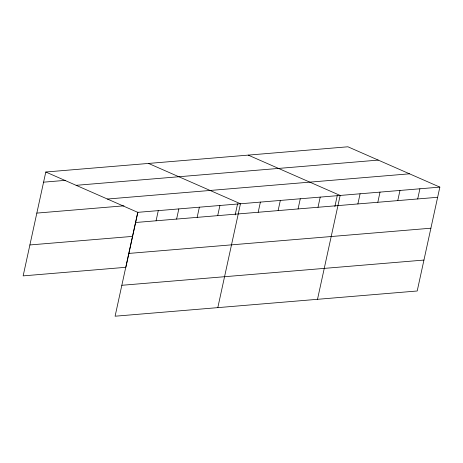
<?xml version="1.0" encoding="UTF-8"?>
<svg xmlns="http://www.w3.org/2000/svg" width="463" height="463" viewBox="0 0 463 463"><rect width="100%" height="100%" fill="white"/><g stroke="black" fill="none" stroke-linecap="round" stroke-linejoin="round"><path stroke-width="0.69" d="M439.85 187.121L137.743 212.343L115.096 316.212L417.204 290.99L439.85 187.121L347.904 146.788L45.796 172.01L23.15 275.879L125.867 267.301L132.609 236.379L29.892 244.956M132.759 235.684L137.893 212.141M156.072 220.793L158.282 210.63M176.611 219.08L178.828 208.917M197.157 217.361L199.374 207.198M217.697 215.648L219.913 205.485M235.175 214.896L237.588 203.818M217.813 307.635L240.459 203.772L148.513 163.433M258.18 212.268L260.397 202.105M278.118 210.601L280.335 200.438M298.062 208.94L300.279 198.777M318 207.274L320.217 197.111M334.871 206.573L337.284 195.49M317.508 299.312L340.155 195.45L248.209 155.111M357.876 203.946L360.092 193.783M377.82 202.279L380.03 192.116M397.758 200.618L399.974 190.455M417.695 198.951L419.912 188.788M43.58 182.173L65.543 180.339M76.14 185.322L378.248 160.1M107.399 199.032L409.506 173.816M36.837 213.096L123.968 205.821M135.526 222.506L437.633 197.284M128.783 253.429L430.891 228.207M121.838 285.289L423.946 260.067M45.796 172.01L137.743 212.343"/></g></svg>
